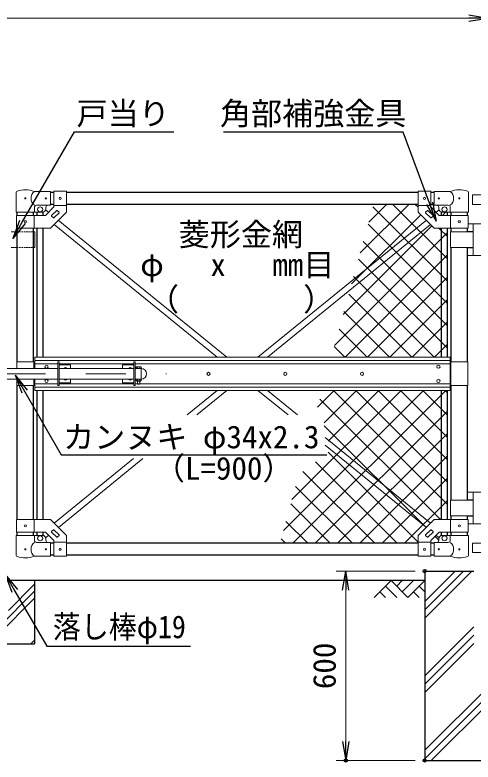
# Model space of a CAD drawing. Units: millimetres, scale not verified. Extents: x -6300 to 6300, y -4455 to 4455.
# Drawn here: x -1957 to -506, y -1863 to 504 of the extents above; entities that cross this region are included whole.
import ezdxf
from ezdxf.enums import TextEntityAlignment as Align

# ---------------------------------------------------------------- set-up
doc = ezdxf.new("R2010")
doc.units = ezdxf.units.MM
doc.header["$LTSCALE"] = 20
doc.header["$PDMODE"] = 32
doc.header["$PDSIZE"] = 10
doc.linetypes.add('USER1', pattern=[50.8, 31.75, -6.35, 6.35, -6.35])
doc.linetypes.add('USER3', pattern=[0.375, 0.25, -0.125])
for name, color, linetype, lineweight in [('0-1_D-STR1', 1, 'Continuous', 25), ('0-2_D-BMK', 2, 'USER1', 13), ('0-3_D-STR4', 7, 'Continuous', 25), ('0-4_D-BGD', 7, 'Continuous', 25), ('0-5_D-DCR-HCH', 7, 'Continuous', 13), ('0-6_D-STR3', 3, 'Continuous', 13), ('0-7_0', 3, 'Continuous', 25), ('0-8_D-STR-DIM', 7, 'Continuous', 13), ('0-A_D-STR-TXT', 7, 'Continuous', 13), ('0-C_D-STR2', 7, 'Continuous', 13)]:
    doc.layers.add(name, color=color, linetype=linetype, lineweight=lineweight)
doc.layers.add('0-9_Defpoints', color=7, linetype='Continuous')
doc.styles.add('ＭＳ ゴシック', font='')
doc.styles.get('ＭＳ ゴシック').set_extended_font_data('MS Gothic')

# ---------------------------------------------------------------- blocks, each defined once
blk = doc.blocks.new('_Open')
at = {"layer": '0-7_0', "color": 7}
blk.add_line((-20, 3.333), (0, 0), dxfattribs=at)
blk.add_lwpolyline([(-20, -3.333), (0, 0), (-20, 0)], dxfattribs=at)
blk = doc.blocks.new('MLeader5')
at = {"layer": '0-8_D-STR-DIM', "lineweight": 25}
blk.add_line((-1925.05, -157.01), (-1963.71, -203.97), dxfattribs=at)
for points in [[(-1933.71, -152.01), (-1768.74, 133.71), (-1464.87, 133.71), (-1454.07, 133.71)], [(-1942.37, -147.01), (-1963.71, -203.97), (-1933.71, -152.01)]]:
    blk.add_lwpolyline(points, dxfattribs=at)
blk = doc.blocks.new('MLeader6')
at = {"layer": '0-8_D-STR-DIM', "lineweight": 25}
blk.add_line((-634.77, -89.07), (-623.36, -148.82), dxfattribs=at)
for points in [[(-644.15, -92.54), (-727.42, 132.84), (-1285.47, 132.84), (-1296.27, 132.84)], [(-653.53, -96), (-623.36, -148.82), (-644.15, -92.54)]]:
    blk.add_lwpolyline(points, dxfattribs=at)
blk = doc.blocks.new('MLeader9')
at = {"layer": '0-8_D-STR-DIM', "lineweight": 25}
blk.add_line((-1934.21, -694.47), (-1955.55, -637.51), dxfattribs=at)
for points in [[(-1916.89, -684.47), (-1955.55, -637.51), (-1925.55, -689.47)], [(-1925.55, -689.47), (-1810.34, -889.03), (-980.62, -889.03), (-969.82, -889.03)]]:
    blk.add_lwpolyline(points, dxfattribs=at)
blk = doc.blocks.new('MLeader10')
at = {"layer": '0-8_D-STR-DIM', "lineweight": 25}
blk.add_line((-1965.61, -1326.03), (-1986.95, -1269.07), dxfattribs=at)
for points in [[(-1948.29, -1316.03), (-1986.95, -1269.07), (-1956.95, -1321.03)], [(-1956.95, -1321.03), (-1855.86, -1496.12), (-1411.76, -1496.12), (-1400.96, -1496.12)]]:
    blk.add_lwpolyline(points, dxfattribs=at)

msp = doc.modelspace()

# ---------------------------------------------------------------- linework, layer by layer
at = {"layer": '0-1_D-STR1'}
for p, q in [((-1834.01, -57.84), (-1844.01, -57.84)), ((-679.81, -57.84), (-1794.01, -57.84)), ((-629.81, -57.84), (-639.81, -57.84)), ((-1834.01, -95.94), (-1844.01, -95.94)), ((-679.81, -95.94), (-1794.01, -95.94)), ((-629.81, -95.94), (-639.81, -95.94)), ((-1949.41, -130.84), (-1949.41, -120.89)), ((-1898.61, -130.84), (-1898.61, -120.89)), ((-1886.51, -130.84), (-1886.51, -120.89)), ((-1867.51, -130.84), (-1867.51, -120.77)), ((-606.31, -130.84), (-606.31, -120.77)), ((-587.31, -130.84), (-587.31, -120.89)), ((-575.21, -130.84), (-575.21, -120.89)), ((-524.41, -130.84), (-524.41, -120.89)), ((-1949.41, -595.34), (-1949.41, -170.84)), ((-1898.61, -595.34), (-1898.61, -170.84)), ((-1886.51, -580.34), (-1886.51, -170.84)), ((-1867.51, -580.34), (-1867.51, -170.84)), ((-606.31, -580.34), (-606.31, -170.84)), ((-587.31, -580.34), (-587.31, -170.84)), ((-575.21, -182.79), (-575.21, -170.84)), ((-524.41, -182.79), (-524.41, -170.84)), ((-575.21, -595.34), (-575.21, -232.79)), ((-524.41, -595.34), (-524.41, -232.79)), ((-1949.41, -1094.74), (-1949.41, -670.34)), ((-1898.61, -1094.74), (-1898.61, -670.34)), ((-1886.51, -1094.74), (-1886.51, -685.34)), ((-1867.51, -1094.74), (-1867.51, -685.34)), ((-606.31, -1094.74), (-606.31, -685.34)), ((-587.31, -1094.74), (-587.31, -685.34)), ((-575.21, -1032.79), (-575.21, -670.34)), ((-524.41, -1032.79), (-524.41, -670.34)), ((-575.21, -1094.74), (-575.21, -1082.79)), ((-524.41, -1094.74), (-524.41, -1082.79)), ((-1949.41, -1144.79), (-1949.41, -1134.74)), ((-1898.61, -1144.79), (-1898.61, -1134.74)), ((-1886.51, -1144.79), (-1886.51, -1134.74)), ((-1867.51, -1144.9), (-1867.51, -1134.74)), ((-606.31, -1144.9), (-606.31, -1134.74)), ((-587.31, -1144.79), (-587.31, -1134.74)), ((-575.21, -1144.79), (-575.21, -1134.74)), ((-524.41, -1144.79), (-524.41, -1134.74)), ((-1834.01, -1169.74), (-1844.01, -1169.74)), ((-679.81, -1169.74), (-1794.01, -1169.74)), ((-629.81, -1169.74), (-639.81, -1169.74)), ((-1834.01, -1207.84), (-1844.01, -1207.84)), ((-679.81, -1207.84), (-1794.01, -1207.84)), ((-629.81, -1207.84), (-639.81, -1207.84))]:
    msp.add_line(p, q, dxfattribs=at)
at = {"layer": '0-2_D-BMK'}
msp.add_line((-2494.94, -632.84), (-1476.87, -632.84), dxfattribs=at)
at = {"layer": '0-3_D-STR4'}
for p, q in [((-659.41, -1257.84), (-659.41, -1857.84)), ((-659.41, -1257.84), (-503.96, -1257.84)), ((-1894.81, -1287.84), (-1894.81, -1487.84)), ((-2094.81, -1487.84), (-1894.81, -1487.84)), ((-659.41, -1857.84), (-259.41, -1857.84))]:
    msp.add_line(p, q, dxfattribs=at)
at = {"layer": '0-4_D-BGD'}
msp.add_line((-659.41, -1287.84), (-1985.31, -1287.84), dxfattribs=at)
at = {"layer": '0-5_D-DCR-HCH'}
for p, q in [((-659.41, -1407.22), (-510.03, -1257.84)), ((-659.41, -1380.71), (-536.54, -1257.84)), ((-659.41, -1354.19), (-563.06, -1257.84)), ((-1977.81, -1382.36), (-1894.81, -1299.36)), ((-765.84, -1287.84), (-819.05, -1341.05)), ((-765.84, -1287.84), (-712.62, -1341.05)), ((-748.1, -1305.57), (-730.36, -1287.84)), ((-730.36, -1323.31), (-694.89, -1287.84)), ((-712.62, -1341.05), (-659.41, -1287.84)), ((-2061.19, -1487.84), (-1894.81, -1321.46)), ((-801.31, -1323.31), (-783.49, -1341.05)), ((-783.57, -1305.57), (-747.94, -1341.05)), ((-694.89, -1323.31), (-677.07, -1341.05)), ((-677.15, -1305.57), (-659.41, -1323.23)), ((-2039.09, -1487.84), (-1894.81, -1343.56)), ((-659.41, -1825.6), (-259.41, -1425.6)), ((-659.41, -1589.89), (-503.96, -1434.44)), ((-659.41, -1852.11), (-259.41, -1452.11)), ((-659.41, -1616.41), (-503.96, -1460.96)), ((-1906.51, -1487.84), (-1894.81, -1476.14)), ((-659.41, -1642.93), (-503.96, -1487.48)), ((-638.62, -1857.84), (-259.41, -1478.63))]:
    msp.add_line(p, q, dxfattribs=at)
at = {"layer": '0-6_D-STR3'}
for p, q in [((-1952.56, -120.89), (-1952.56, -57.19)), ((-1844.01, -54.89), (-1895.46, -54.89)), ((-1844.01, -54.89), (-1844.01, -98.89)), ((-1834.01, -54.59), (-1834.01, -104.27)), ((-1834.01, -54.59), (-1794.01, -54.59)), ((-1794.01, -54.59), (-1794.01, -120.84)), ((-679.81, -54.59), (-679.81, -120.84)), ((-639.81, -54.59), (-679.81, -54.59)), ((-639.81, -54.59), (-639.81, -104.27)), ((-629.81, -54.89), (-629.81, -98.89)), ((-629.81, -54.89), (-578.36, -54.89)), ((-521.26, -120.89), (-521.26, -57.19)), ((-508.56, -96.25), (-508.56, -66.25)), ((-397.56, -66.25), (-508.56, -66.25)), ((-1895.46, -120.89), (-1895.46, -105.89)), ((-1844.01, -98.89), (-1888.46, -98.89)), ((-1860.58, -130.84), (-1834.01, -104.27)), ((-1859.48, -113.91), (-1850.75, -121.01)), ((-1859.01, -105.89), (-1859.01, -110.89)), ((-1840.68, -131.43), (-1824.41, -115.17)), ((-1834.01, -99.09), (-1794.01, -99.09)), ((-1823, -115.17), (-1817.34, -120.83)), ((-639.81, -99.09), (-679.81, -99.09)), ((-650.82, -115.17), (-656.48, -120.83)), ((-633.14, -131.43), (-649.41, -115.17)), ((-613.24, -130.84), (-639.81, -104.27)), ((-629.81, -98.89), (-585.36, -98.89)), ((-614.34, -113.91), (-623.07, -121.01)), ((-614.81, -105.89), (-614.81, -110.89)), ((-578.36, -120.89), (-578.36, -105.89)), ((-379.11, -96.25), (-508.56, -96.25)), ((-1952.56, -120.89), (-1895.46, -120.89)), ((-1951.71, -130.84), (-1860.58, -130.84)), ((-1951.71, -130.84), (-1951.71, -170.84)), ((-1896.31, -130.84), (-1896.31, -170.84)), ((-1895.46, -120.89), (-1869.01, -120.89)), ((-1840.68, -132.85), (-1835.02, -138.5)), ((-1833.61, -138.5), (-1817.34, -122.24)), ((-640.22, -138.5), (-656.48, -122.24)), ((-633.14, -132.85), (-638.8, -138.5)), ((-522.11, -130.84), (-613.24, -130.84)), ((-578.36, -120.89), (-604.81, -120.89)), ((-521.26, -120.89), (-578.36, -120.89)), ((-577.51, -130.84), (-577.51, -170.84)), ((-522.11, -130.84), (-522.11, -170.84)), ((-1833.07, -159.9), (-1316.47, -580.34)), ((-1819.57, -146.39), (-1286.37, -580.34)), ((-654.26, -146.39), (-1187.45, -580.34)), ((-640.75, -159.9), (-1157.35, -580.34)), ((-412.56, -157.79), (-522.11, -157.79)), ((-506.52, -257.79), (-506.52, -157.79)), ((-1969.41, -182.79), (-1949.41, -182.79)), ((-1898.61, -182.79), (-1894.31, -182.79)), ((-1894.31, -182.79), (-1894.31, -232.79)), ((-577.51, -182.79), (-506.52, -182.79)), ((-577.51, -182.79), (-577.51, -232.79)), ((-506.52, -182.29), (-524.41, -182.29)), ((-1969.41, -232.79), (-1949.41, -232.79)), ((-1894.31, -232.79), (-1898.61, -232.79)), ((-577.51, -232.79), (-506.52, -232.79)), ((-506.52, -233.29), (-524.41, -233.29)), ((-412.56, -257.79), (-524.41, -257.79)), ((-579.01, -580.34), (-1894.01, -580.34)), ((-1894.01, -580.34), (-1894.01, -615.84)), ((-579.01, -590.84), (-1894.01, -590.84)), ((-579.01, -580.34), (-579.01, -685.34)), ((-1951.01, -595.34), (-1951.01, -615.84)), ((-1951.01, -595.34), (-1894.01, -595.34)), ((-1897.01, -595.34), (-1897.01, -615.84)), ((-1894.01, -600.84), (-1894.01, -615.84)), ((-1821.01, -600.84), (-1894.01, -600.84)), ((-1821.01, -670.34), (-1821.01, -595.34)), ((-1821.01, -595.34), (-1816.51, -595.34)), ((-1816.51, -670.34), (-1816.51, -595.34)), ((-1580.51, -600.84), (-1816.51, -600.84)), ((-1816.51, -604.34), (-1781.01, -604.34)), ((-1781.01, -615.84), (-1781.01, -604.34)), ((-1616.01, -615.84), (-1616.01, -604.34)), ((-1580.51, -604.34), (-1616.01, -604.34)), ((-1580.51, -670.34), (-1580.51, -595.34)), ((-1576.01, -595.34), (-1580.51, -595.34)), ((-1576.01, -670.34), (-1576.01, -595.34)), ((-579.01, -600.84), (-1576.01, -600.84)), ((-1573.16, -611.14), (-1573.16, -615.84)), ((-1556.96, -611.14), (-1573.16, -611.14)), ((-1559, -610.34), (-1571.26, -610.34)), ((-1569.06, -611.14), (-1569.06, -615.84)), ((-1561.06, -611.14), (-1561.06, -615.84)), ((-1556.96, -611.14), (-1556.96, -615.84)), ((-522.81, -595.34), (-578.61, -595.34)), ((-576.81, -595.34), (-576.81, -670.34)), ((-522.81, -595.34), (-522.81, -670.34)), ((-1821.01, -615.84), (-2097.81, -615.84)), ((-1580.51, -615.84), (-1816.51, -615.84)), ((-1557.06, -615.84), (-1576.01, -615.84)), ((-1557.06, -615.84), (-1557.06, -649.84)), ((-1821.01, -649.84), (-2097.81, -649.84)), ((-1951.01, -649.84), (-1951.01, -670.34)), ((-1897.01, -649.84), (-1897.01, -670.34)), ((-1894.01, -649.84), (-1894.01, -685.34)), ((-1580.51, -649.84), (-1816.51, -649.84)), ((-1816.51, -661.34), (-1781.01, -661.34)), ((-1781.01, -661.34), (-1781.01, -649.84)), ((-1557.06, -649.84), (-1576.01, -649.84)), ((-1573.16, -649.84), (-1573.16, -655.54)), ((-1556.96, -655.54), (-1573.16, -655.54)), ((-1558.63, -656.34), (-1571.21, -656.34)), ((-1569.06, -649.84), (-1569.06, -655.54)), ((-1569.06, -656.34), (-1569.06, -665.04)), ((-1561.06, -649.84), (-1561.06, -655.54)), ((-1561.06, -656.34), (-1561.06, -665.04)), ((-1556.96, -649.84), (-1556.96, -655.54)), ((-1951.01, -670.34), (-1894.01, -670.34)), ((-1821.01, -664.84), (-1894.01, -664.84)), ((-579.01, -674.84), (-1894.01, -674.84)), ((-579.01, -685.34), (-1894.01, -685.34)), ((-1821.01, -670.34), (-1816.51, -670.34)), ((-1580.51, -664.84), (-1816.51, -664.84)), ((-1576.01, -670.34), (-1580.51, -670.34)), ((-1576.01, -664.84), (-1569.06, -664.84)), ((-1569.06, -664.84), (-1576.01, -664.84)), ((-1568.26, -665.84), (-1569.06, -665.04)), ((-1561.06, -665.04), (-1569.06, -665.04)), ((-1561.86, -665.84), (-1568.26, -665.84)), ((-1561.86, -665.84), (-1561.06, -665.04)), ((-579.01, -664.84), (-1561.06, -664.84)), ((-1316.47, -685.34), (-1411.62, -762.77)), ((-1286.37, -685.34), (-1381.52, -762.77)), ((-1187.45, -685.34), (-1092.31, -762.77)), ((-1157.35, -685.34), (-1062.21, -762.77)), ((-522.81, -670.34), (-578.61, -670.34)), ((-974.14, -834.45), (-640.81, -1105.73)), ((-974.14, -858.95), (-654.31, -1119.24)), ((-1581.76, -901.24), (-1833.02, -1105.73)), ((-1551.66, -901.24), (-1819.51, -1119.24)), ((-412.56, -1007.79), (-524.41, -1007.79)), ((-506.52, -1107.79), (-506.52, -1007.79)), ((-577.51, -1032.79), (-506.52, -1032.79)), ((-577.51, -1082.79), (-577.51, -1032.79)), ((-506.52, -1032.29), (-524.41, -1032.29)), ((-577.51, -1082.79), (-506.52, -1082.79)), ((-506.52, -1083.29), (-524.41, -1083.29)), ((-1951.71, -1134.74), (-1951.71, -1094.74)), ((-1896.31, -1134.74), (-1896.31, -1094.74)), ((-577.51, -1134.74), (-577.51, -1094.74)), ((-522.11, -1134.74), (-522.11, -1094.74)), ((-412.56, -1107.79), (-522.11, -1107.79)), ((-1951.71, -1134.74), (-1860.58, -1134.74)), ((-1860.58, -1134.74), (-1834.01, -1161.31)), ((-1840.68, -1132.73), (-1835.02, -1127.07)), ((-1840.68, -1134.14), (-1824.41, -1150.4)), ((-1833.61, -1127.07), (-1817.34, -1143.33)), ((-640.22, -1127.07), (-656.48, -1143.33)), ((-633.14, -1134.14), (-649.41, -1150.4)), ((-613.24, -1134.74), (-639.81, -1161.31)), ((-633.14, -1132.73), (-638.8, -1127.07)), ((-522.11, -1134.74), (-613.24, -1134.74)), ((-1952.56, -1144.79), (-1952.56, -1208.48)), ((-1895.46, -1144.79), (-1895.46, -1159.79)), ((-1850.7, -1144.62), (-1859.48, -1151.77)), ((-1859.01, -1159.79), (-1859.01, -1154.79)), ((-1823, -1150.4), (-1817.34, -1144.75)), ((-1794.01, -1210.99), (-1794.01, -1144.74)), ((-679.81, -1210.99), (-679.81, -1144.74)), ((-650.82, -1150.4), (-656.48, -1144.75)), ((-623.13, -1144.62), (-614.34, -1151.77)), ((-614.81, -1159.79), (-614.81, -1154.79)), ((-578.36, -1144.79), (-604.81, -1144.79)), ((-578.36, -1144.79), (-578.36, -1159.79)), ((-521.26, -1144.79), (-578.36, -1144.79)), ((-521.26, -1144.79), (-521.26, -1208.48)), ((-1844.01, -1166.79), (-1888.46, -1166.79)), ((-1844.01, -1210.79), (-1844.01, -1166.79)), ((-1834.01, -1210.99), (-1834.01, -1161.31)), ((-1834.01, -1166.49), (-1794.01, -1166.49)), ((-639.81, -1166.49), (-679.81, -1166.49)), ((-639.81, -1210.99), (-639.81, -1161.31)), ((-629.81, -1166.79), (-585.36, -1166.79)), ((-629.81, -1210.79), (-629.81, -1166.79)), ((-508.56, -1169.43), (-508.56, -1199.43)), ((-379.11, -1169.43), (-508.56, -1169.43)), ((-397.56, -1199.43), (-508.56, -1199.43)), ((-1844.01, -1210.79), (-1895.46, -1210.79)), ((-1834.01, -1210.99), (-1794.01, -1210.99)), ((-639.81, -1210.99), (-679.81, -1210.99)), ((-629.81, -1210.79), (-578.36, -1210.79))]:
    msp.add_line(p, q, dxfattribs=at)
at = {"layer": '0-6_D-STR3', "linetype": 'USER3'}
for p, q in [((-1951.48, -182.79), (-1900.68, -182.79)), ((-1951.48, -232.79), (-1900.68, -232.79))]:
    msp.add_line(p, q, dxfattribs=at)
at = {"layer": '0-6_D-STR3'}
for points in [[(-1951.71, -170.84), (-1844.01, -170.84), (-1794.01, -120.84)], [(-522.11, -170.84), (-629.81, -170.84), (-679.81, -120.84)], [(-1580.51, -661.34), (-1616.01, -661.34), (-1616.01, -649.84)], [(-1951.71, -1094.74), (-1844.01, -1094.74), (-1794.01, -1144.74)], [(-522.11, -1094.74), (-629.81, -1094.74), (-679.81, -1144.74)], [(-1952.56, -1144.79), (-1924.01, -1144.79), (-1895.46, -1144.79), (-1869.01, -1144.79)]]:
    msp.add_lwpolyline(points, dxfattribs=at)
for centre, radius in [((-1924.01, -76.89), 2), ((-1859.01, -76.89), 2), ((-1814.01, -76.84), 3.25), ((-659.81, -76.84), 3.25), ((-614.81, -76.89), 2), ((-549.81, -76.89), 2), ((-1877.01, -111.89), 8), ((-596.81, -111.89), 8), ((-1924.01, -150.84), 3.25), ((-549.81, -150.84), 3.25), ((-1857.01, -610.34), 5), ((-616.01, -610.34), 5), ((-1344.01, -632.84), 5), ((-1101.01, -632.84), 5), ((-858.01, -632.84), 5), ((-1857.01, -655.34), 5), ((-616.01, -655.34), 5), ((-1924.01, -1114.74), 3.25), ((-549.81, -1114.74), 3.25), ((-1877.01, -1153.79), 8), ((-596.81, -1153.79), 8), ((-1924.01, -1188.79), 2), ((-1859.01, -1188.79), 2), ((-1814.01, -1188.74), 3.25), ((-659.81, -1188.74), 3.25), ((-614.81, -1188.79), 2), ((-549.81, -1188.79), 2)]:
    msp.add_circle(centre, radius, dxfattribs=at)
for centre, radius, start, end in [((-1949.26, -57.19), 3.3, 109.22051, 180), ((-1924.01, -129.62), 80, 69.0916, 109.22051), ((-1877.26, -76.89), 28.55, 129.59418, 230.40582), ((-549.81, -129.62), 80, 70.77949, 110.9084), ((-596.56, -76.89), 28.55, 309.59418, 50.40582), ((-524.56, -57.19), 3.3, 0, 70.77949), ((-1888.46, -105.89), 7, 90, 180), ((-1869.01, -110.89), 10, 270, 0), ((-1852.01, -105.89), 7, 90, 180), ((-1823.71, -115.88), 1, 45, 135), ((-650.11, -115.88), 1, 45, 135), ((-621.81, -105.89), 7, 0, 90), ((-604.81, -110.89), 10, 180, 270), ((-585.36, -105.89), 7, 0, 90), ((-1839.97, -132.14), 1, 135, 225), ((-1834.31, -137.8), 1, 225, 315), ((-1818.05, -121.53), 1, 315, 45), ((-655.77, -121.53), 1, 135, 225), ((-639.51, -137.8), 1, 225, 315), ((-633.85, -132.14), 1, 315, 45), ((-1797.01, -617.84), 5, 23.57818, 156.42182), ((-1592.01, -617.84), 5, 23.57818, 156.42182), ((-1571.11, -613.35), 3.02, 47.18249, 132.81751), ((-1565.06, -620.74), 10.4, 67.38014, 112.61986), ((-1559.01, -613.36), 3.03, 47.363, 132.637), ((-1557.06, -632.84), 17, 270, 90), ((-1797.01, -647.84), 5, 203.57818, 336.42182), ((-1592.01, -647.84), 5, 203.57818, 336.42182), ((-1571.11, -653.32), 3.02, 227.28053, 312.71947), ((-1565.06, -645.94), 10.4, 247.38014, 292.61986), ((-1559.01, -653.4), 2.96, 226.1605, 313.8395), ((-1839.97, -1133.43), 1, 135, 225), ((-1834.31, -1127.78), 1, 45, 135), ((-639.51, -1127.78), 1, 45, 135), ((-633.85, -1133.43), 1, 315, 45), ((-1888.46, -1159.79), 7, 180, 270), ((-1869.01, -1154.79), 10, 0, 90), ((-1852.01, -1159.79), 7, 180, 270), ((-1823.71, -1149.7), 1, 225, 315), ((-1818.05, -1144.04), 1, 315, 45), ((-655.77, -1144.04), 1, 135, 225), ((-650.11, -1149.7), 1, 225, 315), ((-621.81, -1159.79), 7, 270, 0), ((-604.81, -1154.79), 10, 90, 180), ((-585.36, -1159.79), 7, 270, 0), ((-1877.26, -1188.79), 28.55, 129.59418, 230.40582), ((-596.56, -1188.79), 28.55, 309.59418, 50.40582), ((-1949.26, -1208.48), 3.3, 180, 250.77949), ((-1924.01, -1136.06), 80, 250.77949, 290.9084), ((-549.81, -1136.06), 80, 249.0916, 289.22051), ((-524.56, -1208.48), 3.3, 289.22051, 0)]:
    msp.add_arc(centre, radius, start, end, dxfattribs=at)
at = {"layer": '0-8_D-STR-DIM'}
for p, q in [((-519.41, 494.2), (-3399.41, 494.2)), ((-689.41, -1257.84), (-939.41, -1257.84)), ((-909.41, -1317.84), (-909.41, -1797.84)), ((-689.41, -1857.84), (-939.41, -1857.84))]:
    msp.add_line(p, q, dxfattribs=at)
at = {"layer": '0-9_Defpoints'}
for p in [(-659.41, -1257.84), (-909.41, -1857.84), (-659.41, -1857.84)]:
    msp.add_point(p, dxfattribs=at)
at = {"layer": '0-C_D-STR2'}
for p, q in [((-863.76, -249.75), (-709.94, -95.94)), ((-836.76, -152.04), (-780.66, -95.94)), ((-587.31, -339.2), (-823.28, -103.24)), ((-587.31, -268.49), (-759.87, -95.94)), ((-679.81, -105.28), (-689.15, -95.94)), ((-890.76, -347.46), (-671.97, -128.68)), ((-603.42, -130.84), (-593.47, -120.89)), ((-917.76, -445.17), (-636.62, -164.03)), ((-587.31, -409.91), (-838.58, -158.64)), ((-944.75, -542.88), (-587.31, -185.44)), ((-587.31, -197.78), (-614.25, -170.84)), ((-587.31, -480.62), (-853.89, -214.04)), ((-911.5, -580.34), (-587.31, -256.15)), ((-587.31, -551.33), (-869.2, -269.44)), ((-629.02, -580.34), (-884.51, -324.85)), ((-840.79, -580.34), (-587.31, -326.86)), ((-699.73, -580.34), (-899.82, -380.25)), ((-770.08, -580.34), (-587.31, -397.57)), ((-770.44, -580.34), (-915.13, -435.65)), ((-699.37, -580.34), (-587.31, -468.28)), ((-841.15, -580.34), (-930.43, -491.05)), ((-628.66, -580.34), (-587.31, -538.99)), ((-911.86, -580.34), (-945.74, -546.46)), ((-1106.74, -1129.13), (-662.95, -685.34)), ((-1079.75, -1031.42), (-733.66, -685.34)), ((-1076.64, -1169.74), (-592.24, -685.34)), ((-998.75, -738.3), (-945.79, -685.34)), ((-977.95, -788.2), (-875.08, -685.34)), ((-965.16, -846.13), (-804.37, -685.34)), ((-587.31, -1046.31), (-948.28, -685.34)), ((-587.31, -975.6), (-877.57, -685.34)), ((-587.31, -904.89), (-806.86, -685.34)), ((-587.31, -834.18), (-736.15, -685.34)), ((-587.31, -763.47), (-665.44, -685.34)), ((-587.31, -692.76), (-594.73, -685.34)), ((-609.59, -1094.74), (-991.67, -712.66)), ((-1005.93, -1169.74), (-587.31, -751.12)), ((-655.06, -1119.98), (-977.95, -797.1)), ((-935.22, -1169.74), (-587.31, -821.83)), ((-679.81, -1165.94), (-965.16, -880.59)), ((-864.51, -1169.74), (-587.31, -892.54)), ((-746.73, -1169.74), (-1005.01, -911.45)), ((-817.44, -1169.74), (-1045.21, -941.96)), ((-793.79, -1169.74), (-587.31, -963.25)), ((-888.15, -1169.74), (-1068.21, -989.67)), ((-723.08, -1169.74), (-587.31, -1033.96)), ((-958.86, -1169.74), (-1083.52, -1045.08)), ((-1029.57, -1169.74), (-1098.83, -1100.48)), ((-1100.28, -1169.74), (-1114.14, -1155.88)), ((-614.82, -1160.22), (-626.77, -1148.27))]:
    msp.add_line(p, q, dxfattribs=at)

# ---------------------------------------------------------------- block references
at = {"layer": '0-8_D-STR-DIM', "xscale": 3, "yscale": 3}
msp.add_blockref('_Open', (-459.41, 494.2), dxfattribs=at)
at = {"layer": '0-8_D-STR-DIM'}
for name in ['MLeader5', 'MLeader6', 'MLeader9', 'MLeader10']:
    msp.add_blockref(name, (0, 0), dxfattribs=at)
at = {"layer": '0-8_D-STR-DIM', "xscale": 3, "yscale": 3}
for p, rotation in [((-909.41, -1257.84), 90), ((-909.41, -1857.84), 270)]:
    msp.add_blockref('_Open', p, dxfattribs=dict(at, rotation=rotation))

# ---------------------------------------------------------------- texts
at = {"layer": '0-8_D-STR-DIM', "style": 'ＭＳ ゴシック'}
msp.add_text('600', height=72.14, rotation=90, dxfattribs=at).set_placement((-919.53, -1631.71), align=Align.BOTTOM_LEFT)
at = {"layer": '0-A_D-STR-TXT', "style": 'ＭＳ ゴシック'}
for s, p in [('戸当り', (-1761.9, 134.59)), ('角部補強金具', (-1307.8, 134.48)), ('菱形金網', (-1438.36, -248.65)), ('φ   x   mm目', (-1560.19, -344.67)), ('（\u3000\u3000  \u3000）', (-1535.82, -454.32)), ('カンヌキ φ34x2.3', (-1804.49, -890.47)), ('（L=900）', (-1517.06, -989.69))]:
    msp.add_text(s, height=72.14, dxfattribs=at).set_placement(p, align=Align.BOTTOM_LEFT)
at = {"layer": '0-A_D-STR-TXT', "style": 'ＭＳ ゴシック', "width": 0.9}
msp.add_text('落し棒φ19', height=72.14, dxfattribs=at).set_placement((-1837, -1492.01), align=Align.BOTTOM_LEFT)

doc.saveas('drawing.dxf')
